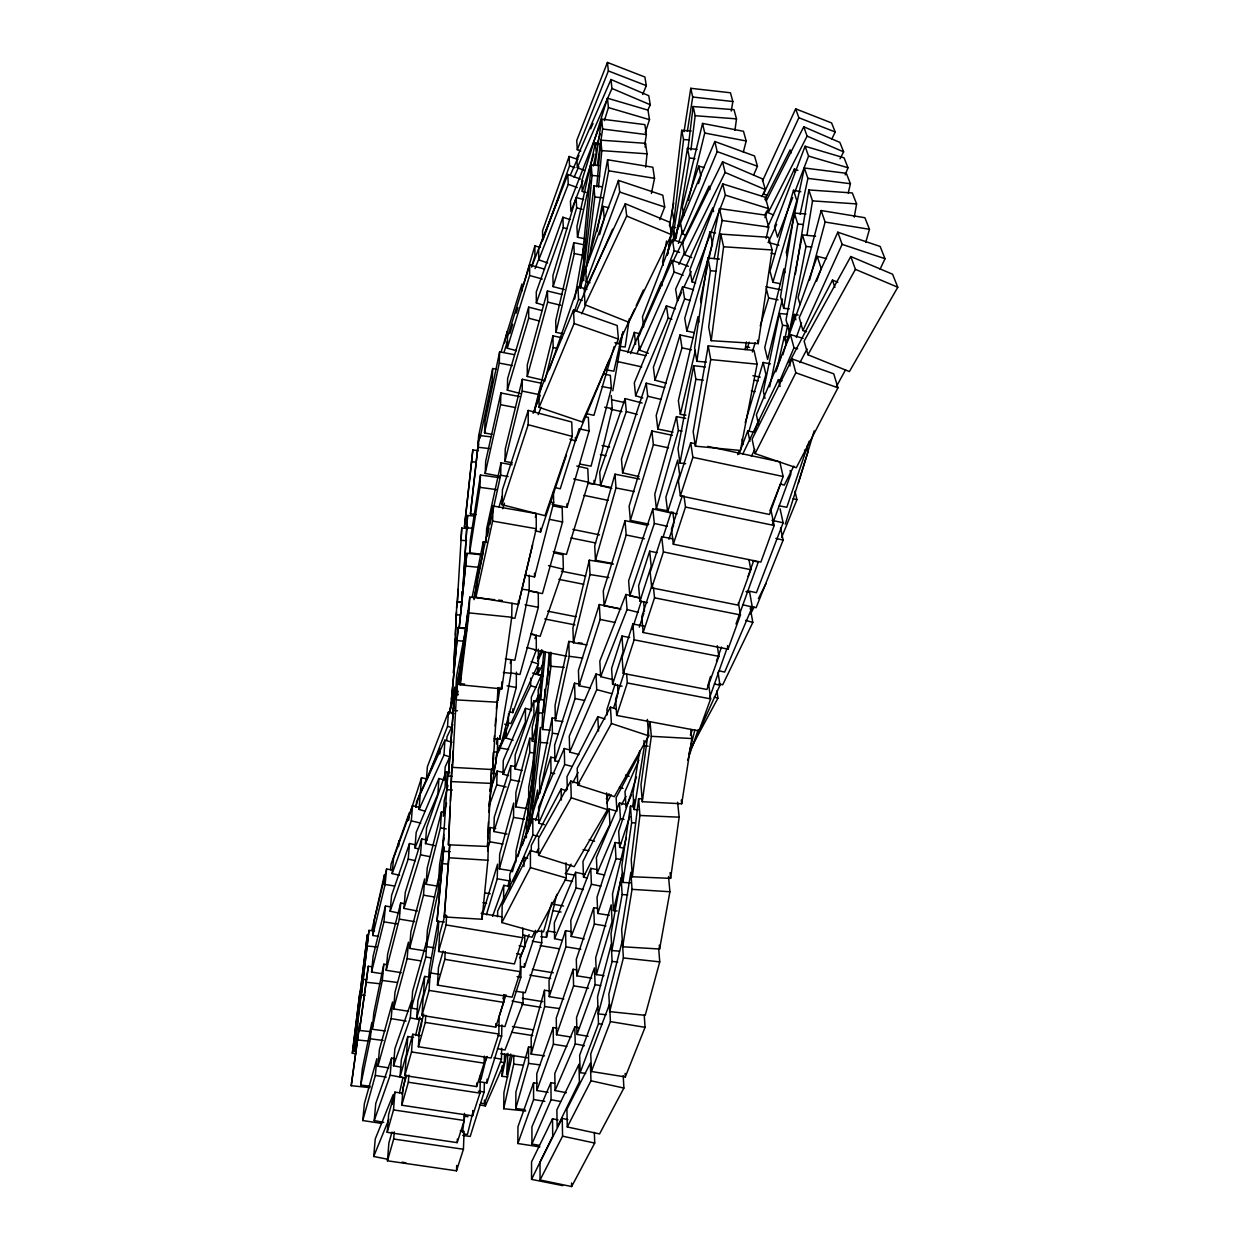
<?xml version="1.0" encoding="UTF-8"?>
<svg xmlns="http://www.w3.org/2000/svg" width="1249" height="1249" viewBox="0 0 1249 1249"><rect width="100%" height="100%" fill="white"/><g stroke="black" fill="none" stroke-linecap="round" stroke-linejoin="round"><path stroke-width="1.5" d="M526.813 808.571L515.743 806.87L529.732 752.413L529.748 738.268L533.479 738.862M565.922 862.794L566.281 878L537.008 932.441L501.848 922.574L530.419 867.602L530.435 850.538L539.755 853.27M513.167 740.204L505.876 738.003L530.684 685.685L530.684 678.145M502.036 504.721L528.186 424.738L528.218 410.421L571.73 422.006L572.276 436.416L544.986 515.696L502.036 504.721L502.426 489.764L528.218 410.421M520.38 393.466L507.344 390.172L528.67 318.198L528.702 307.129L541.879 310.564M528.218 830.476L528.218 826.916L522.347 845.292M516.493 350.719L507.235 348.206L529.623 275.498L529.654 264.929L544.626 269.128M525.048 1109.69L515.759 1108.534L528.546 1063.414L528.577 1046.99L532.324 1047.474M505.299 658.894L514.869 660.237L529.201 590.215L529.233 575.211M520.599 966.57L524.393 967.194L524.408 963.541M531.075 709.9L525.47 708.355L525.423 721.922L503.004 774.193L508.562 775.66M520.208 957.608L524.705 946.929L524.752 935.579M543.596 380.258L527.25 376.464L527.297 364.77L547.452 291.001L562.159 294.53M526.391 837.704L526.438 824.59L533.37 769.212M497.524 1025.382L504.939 1026.553L520.849 977.218L520.927 966.211M445.066 914.705L439.617 934.111L438.586 951.504L514.401 963.947L522.738 937.718L522.8 928.085M497.43 1048.629L504.986 1050.019L523.003 1003.088L523.066 992.221M523.924 866.556L523.971 857.236L527.656 858.266M539.911 1146.894L517.851 1143.522L517.976 1126.676L533.573 1082.774L537.289 1083.351M443.145 951.114L438.461 967.616L437.447 985.118L512.106 997.155L520.302 971.706L520.411 954.267L516.586 953.643M515.759 1108.534L515.915 1092.016L528.577 1046.99M512.418 462.864L504.955 461.381L522.207 391.093L522.316 379.29L541.192 383.209M499.381 745.45L499.272 750.68L516.259 687.481L516.43 672.149M515.743 806.87L515.899 792.506L529.748 738.268M525.72 1110.986L503.69 1108.737L513.714 1064.164L513.807 1055.186M515.915 862.013L516.04 850.897L528.327 798.267L528.296 812.896L518.101 856.283M518.382 604.407L536.274 528.733L536.211 513.589L493.121 505.986L476.618 581.597L475.916 597.225L518.382 604.407L518.413 600.925M521.926 291.001L521.988 283.96L500.99 352.265M499.35 868.867L513.542 817.408L513.714 802.982L499.662 854.269L499.35 868.867L512.636 870.99M522.238 770.524L514.994 768.962L515.166 754.974L533.901 700.845L539.381 702.079M507.063 834.082L493.886 831.537L510.591 779.719L510.794 765.668L514.588 766.433M509.608 888.866L509.811 874.175L532.823 818.704L538.428 820.047M509.108 711.743L512.808 712.633L512.855 708.839M503.69 1108.737L503.94 1092.516L512.231 1055.436M479.616 1104.819L485.346 1105.974L504.362 1062.712L504.518 1053.734M494.713 599.707L469.78 597.147L461.1 668.637L460.241 684.811L501.801 688.886L511.731 617.24L511.949 603.236M494.245 738.643L499.834 739.267L510.997 673.336L511.2 659.769M503.503 901.903L503.8 885.322L509.327 886.447M479.319 1081.759L486.985 1082.899L501.661 1036.061L501.864 1024.945M480.662 1103.117L484.362 1103.773L501.458 1059.199L501.661 1048.254M507.765 1076.903L502.004 1076.357L502.176 1065.928M439.617 974.423L430.171 972.893L423.146 997.873L421.975 1015.453L495.728 1027.115L503.612 1002.369L503.753 994.579M495.369 759.049L508.343 725.091L508.53 713.647M423.801 1014.157L419.555 1029.082L418.368 1046.74L491.076 1058.044L498.804 1034.016L499.147 1016.405L505.939 994.766M501.848 922.574L502.176 905.291L530.435 850.538M505.642 728.51L505.502 736.036L496.306 755.348M505.876 738.003L506.048 728.401M495.728 1027.115L495.806 1023.602M503.004 774.193L503.285 760.391L525.47 708.355M499.834 739.267L499.912 735.739M486.392 914.83L497.243 878.781L497.57 864.152L483.051 912.66M501.801 688.886L501.957 681.689M497.555 916.704L497.68 911.052L523.971 857.236M488.921 806.464L496.759 784.872L497.102 771.039L504.518 772.709M488.921 804.762L497.367 752.21L497.711 738.034M507.235 348.206L507.5 337.074L529.654 264.929M504.955 461.381L505.252 449.062L522.316 379.29M507.344 390.172L507.625 378.556L528.702 307.129M485.346 1105.974L485.439 1102.367M486.985 1082.899L487.079 1079.167M493.886 831.537L494.245 817.283L510.794 765.668M496.072 757.675L495.931 762.92L492.949 774.068M453.293 750.758L452.357 767.386L492.731 769.556L498.07 687.762M507.063 335.075L507.156 331.485L504.674 342.866M498.21 693.351L498.039 700.455L500.068 687.293M487.625 849.117L489.733 841.795L490.139 827.509L495.744 828.477M420.335 1035.452L412.779 1034.266L406.128 1057.887L404.817 1075.608L476.65 1086.583L484.097 1063.18L484.3 1056.108M492.731 769.556L493.183 752.928M492.356 513.198L500.662 475.213L501.005 462.817L512.074 464.8M462.708 1135.388L470.186 1136.465L484.128 1092.016L484.378 1082.696M484.362 1103.773L484.456 1100.104M406.612 1075.092L403.099 1087.457L401.788 1105.224L472.622 1115.857L479.928 1093.125L480.443 1075.389M450.483 801.124L451.997 764.903L448.422 844.808L487.516 846.463L487.625 842.685M487.734 838.906L488.453 821.858M499.881 476.181L485.19 473.433L500.552 404.692L500.896 392.967L519.49 396.573M449.718 844.527L444.254 916.938L482.083 919.264L487.891 860.249L488.39 843.2L487.641 850.788M487.516 846.463L491.622 768.541L490.233 791.413M491.887 434.293L484.55 432.95L499.272 363.1L499.631 351.859L514.51 354.685M476.65 1086.583L476.759 1083.024M482.083 919.264L482.333 911.583M472.622 1115.857L472.793 1110.533M475.916 597.225L492.621 521.083L493.121 505.986M391.983 1132.062L388.892 1142.929L387.455 1160.805L456.494 1170.813L463.426 1149.267L464.113 1131.438L460.272 1130.876M464.659 1115.279L462.505 1132.468M496.321 369.204L492.684 368.517L492.247 379.712L480.006 438.29M402.49 1093.265L394.918 1092.126L388.642 1114.483L387.19 1132.312L457.212 1142.632L464.253 1120.478L464.519 1113.374M486.126 541.676L486.626 528.858L501.005 462.817M456.494 1170.813L456.712 1165.458M487.016 542.456L483.222 541.847L482.707 554.759L473.917 598.552M450.249 806.854L448.422 844.808M457.212 1142.632L457.353 1139.072M485.19 473.433L485.689 461.24L500.896 392.967M484.55 432.95L485.065 421.21L499.631 351.859M460.694 602.424L456.915 602.221L453.496 673.07L455.229 638.895M455.401 635.023L456.463 611.869M456.65 608.013L456.915 602.221M474.042 599.661L477.571 580.769M481.021 554.259L469.64 552.761L479.913 487.344L480.475 475.057L499.678 477.696M476.119 514.557L470.42 513.917L479.179 435.495L490.732 436.822M461.162 612.432L461.521 604.188M461.755 600.956L462.239 591.402L461.724 600.535M467.22 624.344L467.907 610.761L458.18 683.656M460.241 684.811L468.984 612.884L469.78 597.147M470.42 513.917L479.179 435.495M469.64 552.761L470.295 540.068L480.475 475.057M438.586 951.504L446.096 924.947L446.627 915.33M437.447 985.118L444.816 959.357L445.237 951.629M466.58 628.778L459.179 628.06L466.861 553.307L481.864 554.821M468.203 527.094L464.472 526.688L472.825 450.015L478.492 450.639M464.581 684.046L457.134 683.625L456.213 699.893L497.711 702.219M457.587 694.288L457.79 690.744M467.563 515.509L462.786 590.933L467.563 515.509L475.088 516.024M444.254 916.938L449.812 844.511M451.248 742.936L451.467 739.236M451.888 731.82L452.107 728.105M453.137 714.709L453.965 700.486L457.665 691.556M454.199 695.677L454.698 687.122L449.312 713.163M458.196 627.466L451.451 699.237L458.196 627.466L465.908 628.169M452.076 776.363L448.329 776.097L454.542 694.46L458.352 694.741M464.472 526.688L472.825 450.015M459.179 628.06L466.861 553.307M452.357 767.386L457.134 683.625M451.248 707.043L451.826 697.379L449.859 712.57M461.178 602.127L457.337 601.877L458.086 589.294M467.594 528.468L461.755 528.077L461.022 540.317L466.611 540.692M438.758 921.231L438.087 932.566L429.921 977.233M450.343 851.693L442.692 851.256L443.692 834.551M436.994 921.403L443.895 846.947L436.994 921.403L444.394 921.949M448.329 776.097L454.542 694.46M489.015 812.35L489.686 800.921M444.519 778.268L445.222 766.824L450.062 756.238M446.736 740.47L446.955 736.816L452.841 724.685M439.024 877.266L438.134 891.989L426.331 946.664L433.825 947.663M449.078 714.209L458.945 679.331M449.749 772.569L446.002 771.71L445.066 787.276L425.472 843.59L434.714 845.635M457.337 601.877L461.755 528.077M421.975 1015.453L429.063 990.41L430.171 972.893M424.629 811.069L419.039 809.43L443.988 755.021L444.925 740.142L452.044 742.296M437.384 886.103L426.096 884.276L440.444 827.9L441.443 811.881L445.253 812.521M427.002 779.407L447.532 726.387L448.407 712.117L454.012 713.601M418.368 1046.74L425.316 1022.431L425.768 1015.39M428.469 982.713L429.313 969.349L438.087 921.122M426.331 946.664L427.439 929.912L439.148 875.44M421.803 1019.434L421.428 1025.195L418.306 1036.186M428.501 977.046L424.691 976.421L423.552 993.626L416.666 1018.138L422.381 1019.043M411.389 1008.177L425.847 957.015L426.955 940.232L412.623 991.253L411.389 1008.177L417.119 1009.098M439.82 754.006L440.179 748.51L416.573 801.593L416.12 807.182M444.332 779.985L438.914 778.502L437.915 793.818L414.965 847.946L418.727 848.945M442.692 851.256L447.782 773.256L446.799 789.696L452.403 790.024M415.589 1035.515L419.992 1017.045M416.666 1018.138L417.869 1000.871L424.691 976.421M426.096 884.276L427.22 868.039L441.443 811.881M404.817 1075.608L411.514 1051.939L412.779 1034.266M409.61 948.381L423.505 895.19L424.644 878.921L410.874 931.926L409.61 948.381L426.065 951.004M401.788 1105.224L408.345 1082.227L408.86 1075.139M425.472 843.59L426.596 827.79L446.002 771.71M417.369 911.005L403.958 908.429L420.507 854.8L421.694 838.953L427.189 840.062M426.315 781.187L427.392 766.667L448.407 712.117M413.513 1037.419L407.798 1036.529L406.518 1053.875L399.992 1077.06L405.706 1077.934M405.301 1077.965L401.928 1094.171M393.497 1065.787L410.328 1017.888L411.577 1000.933L394.871 1048.723L393.497 1065.787L400.867 1067.161M494.026 741.438L494.448 735.708M495.166 726.137L495.728 718.487M496.431 708.917L496.993 701.251M497.695 691.681L497.976 687.856M399.508 1092.734L402.99 1077.606L390.188 1075.17L374.216 1120.603L383.74 1122.336M393.591 1008.911L407.143 958.686L408.439 942.183L394.981 992.284L393.591 1008.911L408.61 1011.3M419.039 809.43L420.21 794.302L444.925 740.142M427.08 778.97L421.538 777.752L420.398 792.319L415.667 806.823M387.455 1160.805L393.685 1139.026L394.247 1131.891M399.992 1077.06L401.335 1059.667L407.798 1036.529M387.19 1132.312L393.513 1109.908L394.918 1092.126M414.965 847.946L416.182 832.396L438.914 778.502M392.358 1104.428L393.138 1094.733L375.246 1138.947L373.716 1156.48L386.956 1159.103M542.097 727.902L542.722 720.127M543.346 712.352L545.22 689.042L545.267 694.522M390.188 1075.17L391.593 1058.09L395.23 1058.777M403.958 908.429L405.285 892.379L421.694 838.953M399.493 913.206L390.141 911.208L408.22 859.093L409.5 843.512L415.168 844.761M399.586 875.284L392.155 873.566L411.296 820.874L412.545 805.699L420.054 807.494M377.916 1066.193L391.171 1018.653L392.576 1001.995L379.431 1049.425L377.916 1066.193L388.892 1067.911M408.72 820.171L409.344 812.693L391.078 864.089L390.547 869.772M401.226 972.674L386.175 970.27L399.337 919.108L400.71 903.027L404.504 903.651M374.216 1120.603L375.762 1103.445L391.593 1058.09M398.618 846.307L399.102 840.749L397.276 848.212M533.448 771.898L538.756 712.836L538.662 698.41L533.432 757.206L533.401 783.966L527.359 831.896M596.725 186.804L600.847 140.169L645.499 143.323L647.044 153.814L645.655 167.21M598.536 187.1L601.784 150.629L600.847 140.169M390.141 911.208L391.577 895.424L409.5 843.512M362.756 1120.54L375.325 1075.451L376.87 1058.668L364.38 1103.679L362.756 1120.54L381.648 1123.413M386.175 970.27L387.643 954.033L400.71 903.027M385.145 1030.94L372.249 1029.27L382.303 980.465L383.818 964.197L387.533 964.696M392.155 873.566L393.576 858.172L412.545 805.699M382.647 973.798L371.546 972.05L383.958 921.84L385.457 906.025L391.062 906.946M591.23 164.962L583.018 251.455L583.689 262.774L592.026 175.485L591.23 164.962L598.802 165.555M549.154 652.275L547.046 684.639M360.742 1085.069L370.282 1038.809L371.859 1022.385L362.382 1068.566L360.742 1085.069L370.25 1086.271M378.322 936.36L372.764 935.485L385.114 884.464L386.597 869.039L392.202 869.96M372.249 1029.27L373.81 1012.877L383.818 964.197M548.561 674.96L548.936 671.181M549.466 665.498L550.731 652.259M383.552 884.183L384.473 874.69L371.89 930.224M371.546 972.05L373.139 956.078L385.457 906.025M372.764 935.485L374.341 919.889L386.597 869.039M371.047 1031.705L359.478 1030.472L368.314 966.304L371.999 966.71M359.478 1030.472L368.314 966.304M543.939 651.338L540.427 685.342L540.536 699.705L544.377 699.955M645.109 147.195L645.499 143.323M351.219 1085.709L359.728 1023.868L351.219 1085.709L370.001 1087.629M365.145 995.453L361.289 995.078L368.97 930.396L374.497 930.958M361.289 995.078L368.97 930.396M540.536 699.705L545.47 652.228M352.343 1053.313L359.915 992.174L352.343 1053.313L356.043 1053.672M681.72 130.286L672.29 210.956L673.96 220.901L683.546 139.529L681.72 130.286L691.228 130.989M583.408 273.859L593.931 185.914L601.69 186.679M585.719 272.282L594.789 196.999L593.931 185.914M540.442 742.468L533.261 801.999L533.245 786.651L540.349 727.402L540.442 742.468L547.858 742.999M642.501 798.829L638.629 798.657L631.229 859.687L632.384 876.767L670.619 878.359L679.144 817.174L677.614 802.233M687.949 149.053L693.148 106.54L733.99 109.678L736.504 118.874L734.943 130.286M690.931 150.005L695.162 115.704L693.148 106.54M632.384 876.767L639.894 815.488L638.629 798.657M720.814 234.125L708.698 327.129L711.212 340.68L758.237 343.616L772.147 249.956L768.681 237.294L720.814 234.125L723.593 246.771L711.212 340.68M550.481 653.508L542.425 714.49L542.55 729.494L549.982 730.087M542.55 729.494L550.965 666.279L550.762 653.446M580.457 287.926L583.064 268.785L583.798 280.682M649.621 721.797L640.987 784.934L642.283 801.702L681.704 803.778L691.821 738.549L690.759 729.416M459.054 684.749L462.692 658.348M463.207 654.57L463.988 648.918M464.519 645.155L465.299 639.488M465.815 635.725L466.595 630.058M642.283 801.702L651.322 736.317L650.042 721.703M595.102 164.649L601.675 119.108L644.874 124.619L646.373 134.58L644.843 144.119M597.319 165.414L602.611 129.022L601.675 119.108M634.273 806.386L630.48 806.151L621.861 865.651L622.876 882.434L630.355 882.856M629.34 318.557L625.156 346.988L619.395 346.395M622.876 882.434L631.635 822.701L630.48 806.151M719.533 259.058L707.918 258.075L694.6 347.831L696.848 361.32L706.372 362.085M696.848 361.32L710.431 270.721L707.918 258.075M527.468 833.161L532.714 798.564L532.73 812.022M531.871 819.547L532.73 813.958M684.015 131.848L690.775 88.304L730.431 92.769L732.851 101.528L731.243 111.052M687.34 131.41L692.711 97.032L690.775 88.304M667.809 253.625L672.009 227.24L675.85 227.646M639.691 750.836L632.993 793.037L634.164 809.524L638.02 809.774M496.524 743.967L497.445 738.19M673.055 241.119L673.664 237.326L672.009 227.24M634.164 809.524L644.375 745.918L643.938 740.516M795.332 274.343L808.806 189.942L852.333 192.955L856.595 203.915L854.269 217.139M806.995 234.953L812.506 200.87L808.806 189.942M658.66 948.35L659.753 961.855L645.218 1015.328L609.684 1011.628L623.376 957.952L621.659 929.443L630.886 872.224L632.025 889.35L622.658 946.773L659.613 949.021L669.917 891.739L668.527 876.501M443.973 838.017L439.632 864.261L438.618 880.779L443.941 848.774M697.114 149.427L687.45 148.288L673.96 230.081L675.397 238.762M676.006 238.59L689.386 157.999L687.45 148.288M805.933 213.985L794.364 213.095L780.547 296.684L783.701 308.378L789.399 308.8M745.122 349.642L746.387 341.945M783.701 308.378L797.783 224.039L794.364 213.095M510.279 663.438L510.919 659.691M612.806 390.765L622.954 331.656M574.681 299.026L583.861 246.147M584.516 242.368L585.172 238.59M579.208 287.723L583.861 261.041M533.963 757.612L528.686 787.463L528.67 802.045L532.667 779.563M708.23 345.832L693.179 431.701L695.381 446.158L740.407 450.467L757.128 364.177L754.006 350.423L708.23 345.832L710.728 359.556L695.381 446.158M533.323 775.816L533.994 772.069M611.901 950.567L622.127 894.518L621.128 877.688L611.026 933.549L611.901 950.567L619.504 951.129M666.544 241.01L662.61 261.931L663.125 265.334M669.402 225.772L673.695 202.947M705.263 367.003L693.648 365.676L678.004 448.719L679.956 463.051L685.67 463.676M651.4 193.454L654.523 178.342L652.837 167.241L607.607 159.763L590.465 249.987L590.699 253.391M667.309 255.311L670.838 236.592M671.9 230.971L674.023 219.746M679.956 463.051L695.88 379.321L693.648 365.676M597.069 231.533L608.669 170.785L607.607 159.763M802.389 234.906L786.027 319.853L789.321 332.156L806.011 246.459L802.389 234.906L815.581 236.217M467.797 618.474L456.634 675.631L455.854 689.261L461.49 660.549M507.937 1053.297L506.61 1074.858L510.716 1054.047M472.263 596.741L483.222 541.847M502.004 1076.357L506.516 1054.109M784.715 339.494L787.822 324.225M787.198 314.295L779.438 313.452L763.342 391.249L764.966 398.384M492.684 368.517L478.601 436.073L478.039 447.735L478.82 443.957M552.152 717.972L539.615 778.189L539.709 793.755L552.386 733.257L552.152 717.972L555.852 718.44M707.668 265.194L700.58 299.167L701.235 302.82M708.839 259.527L719.471 208.567L765.403 215.109L768.713 227.099L766.137 238.481M769.681 386.909L782.561 325.286L779.438 313.452M714.131 258.605L722.156 220.495L719.471 208.567M848.243 193.127L850.413 183.712L846.338 173.299L804.372 168.006L786.277 252.376L787.354 256.092M574.509 642.189L568.795 641.408L555.056 705.357L555.337 720.564L562.846 721.547M555.337 720.564L569.232 656.287L568.795 641.408M800.141 214.313L807.916 178.373L804.372 168.006M487.375 535.977L489.046 528.389M489.873 524.58L491.528 516.992M599.192 143.697L595.414 142.932L576.929 226.537L577.506 237.294L584.954 238.746M632.4 806.932L634.07 799.422M577.506 237.294L589.996 181.043M593.322 166.039L596.241 152.909L595.414 142.932M528.733 829.617L537.648 789.946L537.694 798.626M622.299 333.842L613.868 371.172L606.405 369.923M776.925 368.611L784.247 336.668L788.025 337.136M584.704 244.898L573.744 242.681L555.711 320.821L556.008 332.359L563.564 333.842M556.008 332.359L574.275 253.563L573.744 242.681M535.321 517.351L536.211 513.589M685.998 415.199L680.33 414.34L695.381 350.391M588.435 483.332L594.196 484.3L612.275 408.548L611.276 395.59M540.864 936.641L546.5 937.312L556.789 894.362M373.154 930.567L374.044 926.867M532.605 544.97L514.916 618.333L511.153 617.677M613.493 564.08L589.309 560.192L572.916 627.982L573.4 642.767L586.889 644.859M743.311 152.144L746.184 140.981L743.483 131.286L702.547 123.417L682.344 206.897L683.906 215.562M573.4 642.767L590.012 574.556L589.309 560.192M688.324 200.433L704.733 133.034L702.547 123.417M626.264 837.517L612.51 893.972L613.4 910.552L617.162 910.974M473.309 1110.642L467.454 1134.435L463.613 1133.998M481.037 1079.214L486.532 1056.935M613.4 910.552L622.689 872.77M782.436 299.042L767.604 359.415L764.763 347.487L783.904 268.91L784.965 272.657M541.395 690.119L532.261 727.121L532.277 741.219L536.071 741.797M562.144 337.776L552.901 335.84L534.744 408.923L534.759 412.42M544.689 381.491L553.166 347.503L552.901 335.84M532.277 741.219L537.819 718.909M688.792 754.365L694.866 729.931M447.969 785.434L444.254 800.328L443.286 816.3L446.58 803.201M622.361 940.575L608.856 994.095L609.684 1011.628M674.694 239.746L678.956 223.025L679.565 226.537M525.189 575.164L534.541 576.882L553.666 502.723L553.448 491.919M604.641 374.216L610.339 375.34L611.37 388.345L591.058 466.189L579.801 464.066M585.719 1073.484L580.161 1072.594L598.49 1023.696L597.568 996.686L611.245 944.369L612.104 961.418L598.271 1013.891L606.015 1014.75M865.76 242.306L869.46 229.301L864.901 217.716L821.155 210.535L798.064 297.574L800.094 304.615M809.617 279.995L825.121 222.041L821.155 210.535M527.25 376.464L547.655 302.117L547.452 291.001M528.889 590.683L538.272 592.463L538.35 607.311L519.959 674.522L510.7 672.836M685.639 418.337L676.458 416.62L654.773 494.307L656.365 508.718L667.715 510.763M580.254 288.316L603.22 206.382L608.778 207.74M584.001 289.877L586.593 280.666M599.567 234.656L604.219 218.091L603.22 206.382M552.964 505.845L562.175 507.719L562.565 521.988L542.456 593.587L529.123 590.98M656.365 508.718L678.379 430.437L676.458 416.62M551.777 902.449L543.549 931.801L537.835 930.989M550.294 991.05L544.517 990.27L531.184 1037.7L531.184 1054.109L544.502 1055.842M639.707 479.07L614.976 474.183L594.711 545.969L595.476 560.255L612.369 563.455M531.184 1054.109L544.658 1006.569L544.517 990.27M595.476 560.255L616.022 487.969L614.976 474.183M757.878 424.629L758.939 420.929M782.889 354.857L794.395 314.405L798.22 315.076M707.902 685.56L710.509 676.396M487.516 836.643L490.139 827.509M552.074 504.237L567.046 507.375L589.075 430.967L588.341 417.385L584.548 416.557M715.521 233.079L710.025 231.861L684.749 318.292L686.809 331.032L694.335 332.624M800.812 191.737L793.505 190.27L769.977 271.158L772.912 282.258L780.484 283.726M523.081 286.052L534.869 245.897L540.38 247.38M772.912 282.258L796.831 200.667L793.505 190.27M614.165 346.613L593.931 415.339L586.546 413.684M692.93 337.714L680.018 334.951L656.193 415.464L657.817 429.032L673.039 432.17M686.809 331.032L712.508 243.805L710.025 231.861M596.351 974.61L612.072 921.465L611.198 904.838L595.679 957.827L596.351 974.61L604.048 975.641M583.626 199.559L576.101 197.529L552.901 275.639L553.166 286.63L564.314 289.549M533.947 412.435L541.707 386.284M657.817 429.032L682.001 347.847L680.018 334.951M745.185 422.755L763.123 362.475L770.477 363.849M553.166 286.63L576.663 207.849L576.101 197.529M748.838 431.561L765.934 374.513L763.123 362.475M746.933 349.533L749.166 342.148M672.368 435.308L651.837 430.983L629.137 506.157L630.37 520.411L648.777 524.127M752.351 351.968L755.161 342.663M760.235 325.927L768.681 298.011L766.293 288.644M798.454 482.988L814.207 430.874M576.788 466.049L587.748 468.484L588.451 482.223L566.468 554.4L553.26 551.59M630.37 520.411L653.399 444.675L651.837 430.983M504.096 352.187L507.531 341.024M509.826 333.592L512.699 324.287M516.149 313.124L517.867 307.551M645.265 132.581L649.496 119.654L647.997 110.146L607.451 98.187L581.675 181.246L582.315 191.425L585.953 192.455M451.873 713.601L454.168 706.185M507.719 886.447L509.982 879.124M512.262 871.818L515.103 862.669M647.747 525.361L625.031 520.646L603.267 590.949L604.141 605.781L620.956 609.137M582.315 191.425L593.931 154.158M596.835 144.837L600.316 133.659M604.375 120.622L608.435 107.586L607.451 98.187M604.141 605.781L626.202 534.994L625.031 520.646M785.293 524.112L808.322 450.795L807.057 445.815M579.224 428.61L560.239 488.796L554.759 487.516M498.991 506.86L502.488 495.853M619.488 608.653L599.301 604.532L578.428 670.448L578.99 685.748L590.402 687.996M502.707 508.733L504.471 503.191M578.99 685.748L600.129 619.442L599.301 604.532M485.97 1060.073L487.126 1056.451M629.59 637.521L621.971 636.038L611.604 668.512L612.572 684.358L622.096 686.169M657.177 552.698L649.683 551.168L638.598 585.828L639.956 601.159L647.45 602.643M580.161 684.327L574.54 683.203L554.634 745.153L554.899 760.844L558.6 761.562M667.622 511.903L679.659 474.542L677.707 460.116L665.873 497.196L667.622 511.903L677.083 513.87M554.634 757.924L550.793 757.175L531.965 815.55L531.965 822.669M554.899 760.844L575.055 698.566L574.54 683.203M612.572 684.358L623.095 651.681L621.971 636.038M694.506 443.567L690.713 442.755L678.394 481.006L680.362 495.869L769.462 514.479L783.139 476.509L779.798 461.818L707.777 446.408M639.956 601.159L651.197 566.265L649.683 551.168M644.281 626.202L632.868 623.954L622.111 657.349L623.251 673.43L706.918 689.479L718.862 656.365L717.301 645.717M672.946 538.943L661.705 536.648L650.183 572.323L651.728 587.857L738.018 605.125L750.79 569.7L748.916 559.443M632.259 629.277L641.361 601.066M615.304 683.578L606.952 709.448L607.248 714.803M663.125 536.898L671.228 511.84M407.455 821.108L421.538 777.752M535.54 820.577L551.028 772.928L550.793 757.175M680.362 495.869L692.883 457.321L690.713 442.755M623.251 673.43L634.149 639.831L632.868 623.954M652.368 584.032L641.767 616.694L643.157 632.509L728.042 649.137L740.454 614.945L738.409 602.736M624.375 672.212L615.632 699.112L616.678 715.427L699.003 730.915L710.634 698.894L708.683 684.483M651.728 587.857L663.406 551.917L661.705 536.648M639.285 627.154L643.906 612.962M682.282 495.775L671.478 528.983L673.32 544.205L760.875 562.097L774.177 525.486L771.008 510.419M613.571 707.98L617.568 695.693M664.749 387.627L646.233 383.178L621.456 459.148L622.595 472.809L639.051 476.618M668.933 539.271L673.633 524.861M622.595 472.809L647.716 396.245L646.233 383.178M643.157 632.509L654.523 597.818L653.477 587.42M616.678 715.427L627.31 682.969L626.655 674.007M673.32 544.205L685.498 507.047L683.984 495.837M636.459 777.065L618.692 831.303L619.645 847.368L623.392 847.993M620.628 843.465L615.086 842.529L597.038 897.125L597.74 913.441L609.293 915.298M619.645 847.368L629.855 816.503M627.654 352.624L634.351 332.406L639.878 333.842M524.393 967.194L536.289 931.301M541.66 930.271L541.754 942.808L525.189 992.752L515.978 991.253M571.074 931.613L565.547 930.692L549.029 980.371L549.217 996.64L563.83 998.981M673.601 241.494L698.784 166.101L704.233 167.616M597.74 913.441L616.007 858.641L615.086 842.529M535.087 530.7L540.552 532.043L566.437 455.104M678.379 243.414L682.641 230.706M698.488 183.541L700.314 178.092M671.135 513.011L652.805 508.921L628.622 580.816L629.824 595.851L639.316 597.881M549.217 996.64L565.891 946.82L565.547 930.692M597.49 908.351L593.712 907.711L576.304 959.294L576.773 975.797L591.761 978.186M809.18 441.178L786.823 507.281L779.22 505.861M629.824 595.851L654.351 523.456L652.805 508.921M576.773 975.797L594.368 924.057L593.712 907.711M549.295 369.72L577.928 286.63L586.952 289.3M642.127 403.005L625.125 398.603L599.739 472.091L600.582 485.627L611.776 488.421M574.15 312.094L578.568 299.338L577.928 286.63M553.775 552.651L562.971 554.884L563.361 569.232L540.13 636.319L531.028 634.195M600.582 485.627L626.311 411.561L625.125 398.603M576.835 969.895L573.15 969.286L556.258 1018.076L556.508 1034.734L571.105 1037.045M687.606 760.188L698.269 729.525M514.994 768.962L533.916 714.6L533.901 700.845M556.508 1034.734L573.588 985.82L573.15 969.286M709.822 697.083L727.059 648.231M754.349 432.341L758.908 419.492M775.816 371.812L781.031 357.136M556.992 1028.161L553.182 1027.537L536.773 1073.765L536.82 1090.533L548.124 1092.313M570.122 219.59L562.877 217.232L536.274 291.954L536.336 302.914L543.502 305.162M577.912 159.466L569.107 156.484L542.55 230.753L542.691 240.729M543.346 238.902L569.544 165.836L569.107 156.484M536.336 302.914L563.268 227.568L562.877 217.232M541.41 680.736L538.225 689.635L538.303 703.328M787.011 340.79L817.252 256.342L826.541 258.637M517.851 1143.522L533.588 1099.557L533.573 1082.774M536.82 1090.533L553.401 1044.211L553.182 1027.537M716.489 661.033L721.532 647.044M690.385 735.083L692.368 729.588M748.01 576.46L753.772 560.473M735.989 624.016L758.299 561.988L752.632 560.848M489.983 790.742L497.102 771.039M693.429 289.737L682.578 286.677L653.399 367.222L654.976 380.164L666.17 383.209M796.316 337.402L801.546 322.898M816.596 281.197L821.186 268.504L817.252 256.342M654.976 380.164L684.608 298.917L682.578 286.677M492.543 916.376L503.8 885.322M577.007 1034.469L595.102 984.68L594.43 967.866L576.538 1017.529L577.007 1034.469L588.123 1036.264M737.706 454.62L739.002 451.061M772.366 524.424L790.914 473.964L790.102 470.498M659.769 219.652L664.702 207.006L662.813 195.219L618.458 180.418L585.578 268.972L586.343 281.509L589.996 282.68M597.787 1006.46L579.661 1055.249L580.161 1072.594M586.343 281.509L619.707 192.065L618.458 180.418M534.931 638.676L536.258 635.116L536.321 649.948L512.808 712.633M738.924 454.277L747.761 430.827L753.35 432.185M845.167 174.891L848.009 167.741L844.059 157.811L805.09 146.258L774.536 226.615L777.534 237.169L792.693 197.529M591.386 1071.486L610.402 1021.604L609.559 1004.055L590.761 1053.828L591.386 1071.486L625.312 1076.935L645.062 1027.334L644.219 1015.047M764.903 217.576L768.494 208.63L765.278 197.248L722.734 183.884L689.885 269.722L692.024 281.806L695.677 282.914M794.77 192.127L808.556 156.094L805.09 146.258M520.068 958.202L529.108 934.533M780.079 508.796L783.123 522.785L756.41 592.682L747.292 590.73M692.024 281.806L725.372 195.141L722.734 183.884M598.255 869.85L590.761 868.352L570.809 920.341L571.215 936.438L584.204 938.936M571.215 936.438L591.402 884.276L590.761 868.352M580.317 179.06L567.811 174.485L538.662 249.378L538.741 259.823L547.593 262.946M683.078 243.04L672.415 239.636L642.47 316.824L643.657 326.848M538.741 259.823L568.264 184.29L567.811 174.485M600.457 124.275L570.434 201.183L570.918 211.378L582.94 180.683M657.973 292.313L674.195 250.659L672.415 239.636M640.628 598.177L625.905 594.446L599.817 661.127L600.644 676.646L613.368 679.737M559.333 196.124L531.543 267.067L534.915 255.998L534.869 245.897M535.072 268.551L539.287 257.825M642.673 94.502L646.295 85.65L644.906 77.016L607.436 62.45L576.741 140.466L577.288 149.677L580.816 151.004M577.288 149.677L608.372 70.943L607.436 62.45M600.644 676.646L627.076 609.559L625.905 594.446M533.089 413.263L540.224 395.308M769.884 510.779L780.609 483.722M538.178 414.652L541.067 407.408M780.531 527.952L783.139 540.083L756.113 607.701L750.524 606.452M781.593 537.476L796.94 499.662L794.973 491.31M373.716 1156.48L388.861 1119.276M573.51 310.08L538.975 393.17L539.084 407.346L582.299 421.99L618.411 339.072L617.193 325.536L573.51 310.08L574.118 323.491L539.084 407.346M569.981 439.148L575.508 440.928L609.106 360.258M675.475 308.862L666.404 305.864L634.305 382.865L635.616 395.714L642.798 398.009M513.323 881.732L532.839 835.019L532.823 818.704M753.584 175.094L757.456 166.242L754.552 155.984L714.803 141.512L680.58 223.118L682.485 234L686.06 235.249M635.616 395.714L668.168 318.058L666.404 305.864M682.485 234L717.207 151.629L714.803 141.512M502.957 998.56L504.455 995M584.735 874.331L575.617 872.286L554.322 922.824L554.572 938.655L561.8 940.216M554.572 938.655L576.07 887.945L575.617 872.286M626.686 804.621L619.473 802.966L596.398 857.485L597.084 873.363L604.625 875.034M803.107 338.37L790.476 334.607L756.394 414.809L758.252 423.427M745.965 591.589L749.697 592.494L752.288 607.045L724.67 672.087L719.159 670.791M779.688 381.132L793.989 347.722L790.476 334.607M597.084 873.363L620.441 818.626L619.473 802.966M601.55 675.537L595.96 674.038L569.279 736.192L569.716 752.132L578.927 754.505M554.618 1083.336L550.887 1082.633L531.918 1126.848L531.933 1144.006L539.318 1145.349M578.599 1027.693L574.79 1026.943L554.806 1073.5L555.056 1090.564L566.39 1092.703M630.495 353.592L661.533 281.774L662.079 285.631M569.716 752.132L596.741 689.635L595.96 674.038M531.933 1144.006L551.09 1099.729L550.887 1082.633M555.056 1090.564L575.243 1043.914L574.79 1026.943M647.888 109.99L650.261 104.76L648.777 95.689L610.964 79.53L576.773 157.967L577.335 167.616L584.47 170.551M637.099 353.42L640.159 346.348M577.335 167.616L611.963 88.46L610.964 79.53M570.465 174.766L579.021 155.329M590.668 128.819L592.994 123.51M569.7 749.946L564.267 748.51L538.631 806.963L538.709 823.232L544.377 824.668M574.087 177.296L578.802 166.585M576.413 311.142L612.635 229.176M688.402 266.287L672.259 260.417L638.114 337.886L639.472 350.142L648.34 353.264M538.709 823.232L564.657 764.497L564.267 748.51M638.832 760.219L625 791.554L626.03 807.166L631.479 794.926M581.722 313.811L585.625 305.006M639.472 350.142L674.101 272.001L672.259 260.417M880.092 269.16L885.026 258.715L880.139 246.443L837.814 232.205L799.251 317.574L802.92 330.532L806.557 331.703M692.368 746.121L719.955 685.295L718.066 672.165M802.92 330.532L842.123 244.351L837.814 232.205M542.566 672.665L531.34 697.207L531.356 710.728M681.517 292.453L677.504 301.181L675.615 289.128L712.773 207.849L713.585 211.612M683.921 287.223L691.15 271.517M762.499 180.933L795.675 108.85L831.584 122.933L835.191 131.972L831.834 138.998M535.399 701.922L538.631 694.866M767.464 227.505L794.38 169.037L797.908 170.348M634.57 309.143L618.489 343.975L614.898 342.632M636.178 305.662L643.422 289.987M538.35 649.23L538.428 663.89L510.841 723.608L507.11 722.5M795.675 108.85L798.86 117.749L763.576 194.017L767.136 195.375M768.525 241.806L776.613 224.336M625.296 203.712L584.282 291.563L585.047 304.787L628.809 322.258L671.494 234.656L669.448 222.135L625.296 203.712L626.686 216.061L585.047 304.787M672.103 263.43L709.182 186.054L709.963 189.629M742.702 454.199L778.439 379.665L781.999 380.851M678.91 264.476L684.764 252.314M750.274 608.013L752.819 622.408L722.703 684.811L718.971 683.796M751.414 456.338L754.786 449.343M558.053 1119.916L552.511 1118.776L531.543 1161.882L531.559 1179.384L562.69 1185.613M761.812 196.53L765.325 189.614L762.233 178.794L722.547 161.808L682.625 243.212L684.608 254.655L691.759 257.606M531.559 1179.384L552.714 1136.231L552.511 1118.776M684.608 254.655L725.123 172.471L722.547 161.808M616.444 811.069L609.106 809.04L582.955 861.467L583.502 877.095L587.139 878.063M792.178 358.963L752.117 439.102L755.114 453.621L796.284 467.719L837.954 387.783L833.754 373.826L792.178 358.963L795.832 372.78L755.114 453.621M793.802 466.127L784.278 485.158L780.609 483.972M583.502 877.095L609.934 824.465L609.106 809.04M766.23 200.98L803.747 126.774L839.843 142.386L843.637 151.863L840.031 158.764M750.618 613.915L754.068 607.123M758.377 598.646L766.121 583.377M764.934 199.497L790.164 149.833L791.21 152.971M803.747 126.774L807.104 136.11L768.182 212.72L773.553 214.969M535.493 930.333L531.98 937.25L522.863 934.814M567.858 1119.619L562.237 1118.401L539.99 1162.163L540.068 1179.993L571.636 1186.55L594.727 1143.054L594.337 1132.375M765.059 214.516L766.824 211.065M537.648 661.002L542.862 650.838M605.078 718.987L597.787 716.707L566.984 776.737L567.311 789.509M540.068 1179.993L562.565 1136.184L562.237 1118.401M567.28 1126.973L590.98 1080.791L590.371 1063.118L566.921 1109.206L567.28 1126.973L599.567 1133.905L623.891 1088.066L623.22 1075.686M543.253 676.006L537.726 674.132L543.861 662.22M537.398 658.207L541.801 649.667M572.76 782.811L578.1 772.475M535.68 674.554L539.24 667.7M837.876 282.227L832.49 280.104L789.212 362.553L790.086 365.941M799.922 362.569L807.104 348.971M566.437 790.711L561.113 789.056L531.293 845.464L531.293 851.037M536.773 851.88L538.616 848.461M606.296 798.892L609.028 793.771M639.941 753.1L616.116 797.674L616.912 811.132M606.592 803.279L611.167 794.754M621.518 804.699L626.014 796.347M691.181 747.683L717.91 698.207L716.864 690.806M615.976 708.979L610.449 707.137L577.194 768.26L577.741 784.95L614.336 796.643L648.746 735.833L647.341 719.408M577.741 784.95L611.417 723.499L610.449 707.137M836.393 386.565L845.557 369.782M566.437 872.661L571.105 864.167M850.788 256.513L804.122 341.118L807.962 354.778L849.398 371.577L897.781 287.239L892.582 274.218L850.788 256.513L855.424 269.362L897.781 287.239M807.962 354.778L855.424 269.362M579.723 783.982L570.777 781.015L538.553 838.344L538.631 855.362L574.197 866.665L607.498 809.664L606.592 792.865M538.631 855.362L571.246 797.783L570.777 781.015M639.894 815.488L679.144 817.174M451.045 781.609L491.2 783.388M456.15 614.867L459.975 615.07M538.756 712.836L542.566 713.038M651.322 736.317L691.821 738.549M631.635 822.701L635.46 822.919M449.094 857.766L487.891 860.249M632.025 889.35L669.917 891.739M723.593 246.771L772.147 249.956M466.876 527.859L472.575 528.249M601.784 150.629L647.044 153.814M812.506 200.87L856.595 203.915M644.375 745.918L648.137 746.184M453.621 710.494L457.477 710.759M683.546 139.529L689.323 139.95M695.162 115.704L736.504 118.874M797.783 224.039L803.388 224.477M442.895 863.699L448.594 864.136M622.127 894.518L627.685 894.94M592.026 175.485L599.692 176.093M550.965 666.279L564.298 667.388M710.431 270.721L716.083 271.205M457.431 640.659L464.815 641.315M362.928 979.31L366.753 979.684M594.789 196.999L602.315 197.748M806.011 246.459L811.741 247.021M367.347 946.024L376.667 946.945M710.728 359.556L757.128 364.177M466.174 566.078L479.444 567.405M498.554 600.098L502.379 600.504M468.984 612.884L511.731 617.24M358.057 1040.011L369.563 1041.213M513.714 1064.164L523.081 1065.147M493.667 751.804L497.367 752.21M623.376 957.952L659.753 961.855M782.561 325.286L788.181 325.911M366.675 982.307L379.696 983.728M692.711 97.032L732.851 101.528M472.2 461.771L476.01 462.192M695.88 379.321L703.406 380.18M478.601 447.329L489.702 448.61M612.104 961.418L617.724 962.073M689.386 157.999L695.006 158.654M503.347 672.446L510.997 673.336M807.916 178.373L850.413 183.712M552.386 733.257L558.006 733.959M602.611 129.022L646.373 134.58M370.282 1038.809L383.131 1040.464M528.546 1063.414L539.911 1064.882M382.303 980.465L397.385 982.479M544.658 1006.569L559.333 1008.521M479.913 487.344L496.509 489.608M578.303 642.72L582.112 643.235M569.232 656.287L582.705 658.114M722.156 220.495L768.713 227.099M521.707 589.122L529.201 590.215M478.398 1091.173L484.128 1092.016M393.685 1139.026L463.426 1149.267M482.926 902.73L486.626 903.292M464.222 1116.169L467.985 1116.731M393.513 1109.908L464.253 1120.478M497.976 1035.499L501.661 1036.061M408.345 1082.227L479.928 1093.125M411.514 1051.939L484.097 1063.18M500.927 1053.703L527.265 1057.809M533.588 1099.557L544.845 1101.321M375.325 1075.451L386.253 1077.153M529.732 752.413L533.495 753.006M512.465 1026.537L533.448 1029.863M511.887 1032.299L532.792 1035.593M425.316 1022.431L498.804 1034.016M590.012 574.556L608.841 577.569M522.238 998.326L542.862 1001.651M521.77 1004.258L541.02 1007.35M429.063 990.41L503.612 1002.369M383.958 921.84L397.182 923.979M444.816 959.357L520.302 971.706M529.81 975.141L550.637 978.545M407.143 958.686L420.585 960.871M517.07 976.609L520.849 977.218M573.588 985.82L588.482 988.256M553.401 1044.211L566.859 1046.397M391.171 1018.653L406.112 1021.073M608.669 170.785L654.523 178.342M825.121 222.041L869.46 229.301M513.542 817.408L524.518 819.203M385.114 884.464L394.559 886.009M423.505 895.19L434.714 897.047M594.368 924.057L605.859 925.946M399.337 919.108L414.715 921.637M565.891 946.82L580.816 949.287M532.371 969.38L553.276 972.799M610.402 1021.604L645.062 1027.334M598.49 1023.696L602.268 1024.321M440.444 827.9L446.221 828.868M616.007 858.641L621.596 859.577M446.096 924.947L522.738 937.718M540.146 945.587L559.349 948.772M595.102 984.68L600.769 985.633M425.847 957.015L431.389 957.936M484.706 892.832L490.248 893.769M481.146 913.378L501.989 916.891M547.655 931.005L555.259 932.269M532.339 941.215L541.754 942.808M553.9 904.354L563.502 905.978M553.432 910.724L561.098 912.02M604.735 407.236L612.275 408.548M804.497 450.124L808.322 450.795M489.733 841.795L502.941 844.074M565.219 873.488L574.681 875.112M565.001 880.077L572.542 881.372M497.243 878.781L510.419 881.06M492.621 521.083L536.274 528.733M583.127 849.695L588.872 850.694M500.662 475.213L508.124 476.54M507.047 685.826L516.259 687.481M493.246 773.209L497.071 773.896M493.933 1057.825L501.458 1059.199M499.163 747.808L508.546 749.525M678.379 430.437L682.095 431.139M551.09 1099.729L560.504 1101.493M499.272 363.1L512.449 365.598M512.09 1001.027L523.003 1003.088M549.997 502.02L553.666 502.723M525.08 604.797L538.35 607.311M627.31 682.969L710.634 698.894M704.733 133.034L746.184 140.981M534.431 649.964L566.843 656.209M551.028 772.928L554.697 773.631M752.897 375.715L760.219 377.151M500.552 404.692L515.587 407.596M575.243 1043.914L584.345 1045.678M410.328 1017.888L419.726 1019.699M602.159 386.55L611.37 388.345M616.022 487.969L634.398 491.575M547.671 611.183L576.023 616.741M544.767 618.989L574.883 624.875M634.149 639.831L718.862 656.365M420.507 854.8L429.781 856.642M654.523 597.818L740.454 614.945M558.849 579.349L583.705 584.298M575.055 698.566L584.516 700.455M510.591 779.719L519.662 781.515M591.402 884.276L600.863 886.15M402.084 1162.116L405.863 1162.866M768.681 298.011L778.065 299.901M561.379 571.199L585.703 576.054M765.809 286.77L780.625 289.768M574.275 253.563L583.517 255.436M549.498 519.35L562.565 521.988M570.965 537.96L595.57 542.956M600.129 619.442L614.976 622.455M572.885 529.42L599.504 534.853M663.406 551.917L750.79 569.7M626.202 534.994L644.484 538.772M751.305 390.937L755.114 391.733M522.207 391.093L539.396 394.653M587.857 482.692L610.667 487.453M685.498 507.047L774.177 525.486M583.876 495.338L608.325 500.396M500.708 1061.962L504.362 1062.712M754.365 380.149L758.127 380.945M553.166 347.503L556.913 348.284M653.399 444.675L668.512 447.845M602.065 445.518L609.59 447.111M600.394 454.527L606.015 455.713M682.001 347.847L691.353 349.829M692.883 457.321L783.139 476.509M562.565 1136.184L594.727 1143.054M610.574 409.204L621.986 411.67M612.088 399.836L625.156 402.662M579.895 428.985L589.075 430.967M519.147 945.712L524.705 946.929M617.131 361.476L641.721 366.878M771.929 520.318L783.123 522.785M573.666 478.96L588.451 482.223M619.801 349.939L645.952 355.715M654.351 523.456L667.356 526.329M576.07 887.945L583.455 889.585M408.22 859.093L415.449 860.702M590.98 1080.791L623.891 1088.066M496.759 784.872L506.126 786.979M620.441 818.626L624.078 819.453M775.879 538.413L783.139 540.083M411.296 820.874L420.788 823.122M745.794 346.598L749.572 347.503M547.655 302.117L560.676 305.24M647.716 396.245L660.846 399.383M532.839 835.019L538.506 836.362M793.146 498.757L796.94 499.662M548.467 565.625L563.361 569.232M742.874 604.766L752.288 607.045M504.674 724.186L508.343 725.091M627.076 609.559L638.239 612.369M526.875 647.575L536.321 649.948M530.653 633.696L534.385 634.633M714.506 683.921L719.955 685.295M626.311 411.561L637.271 414.403M528.67 318.198L539.552 321.04M447.532 726.387L451.108 727.324M564.657 764.497L571.964 766.418M528.186 424.738L572.276 436.416M596.741 689.635L611.791 693.648M576.663 207.849L582.128 209.317M768.041 242.368L778.908 245.335M770.93 253.063L774.599 254.062M529.623 275.498L542.269 279.027M745.575 620.378L752.819 622.408M684.608 298.917L690.088 300.463M530.419 867.602L566.281 878M808.556 156.094L848.009 167.741M608.435 107.586L649.496 119.654M578.568 299.338L582.237 300.416M589.185 839.656L594.571 841.248M793.989 347.722L797.643 348.799M443.988 755.021L449.39 756.644M619.395 787.323L623.048 788.431M531.2 661.673L538.428 663.89M714.256 697.083L717.91 698.207M530.684 685.685L536.258 687.403M725.372 195.141L768.494 208.63M532.527 673.055L541.723 675.928M674.195 250.659L679.597 252.376M563.268 227.568L566.937 228.754M571.246 797.783L607.498 809.664M668.168 318.058L671.853 319.276M611.417 723.499L648.746 735.833M619.707 192.065L664.702 207.006M625.53 775.067L629.153 776.269M842.123 244.351L885.026 258.715M569.544 165.836L574.899 167.647M574.118 323.491L618.411 339.072M795.832 372.78L837.954 387.783M717.207 151.629L757.456 166.242M674.101 272.001L683.172 275.295M568.264 184.29L577.303 187.584M608.372 70.943L646.295 85.65M798.86 117.749L835.191 131.972M626.686 216.061L671.494 234.656M611.963 88.46L650.261 104.76M725.123 172.471L765.325 189.614M807.104 136.11L843.637 151.863M832.49 280.104L834.91 287.442M794.38 169.037L795.472 172.331M794.395 314.405L795.878 319.76M784.247 336.668L786.105 343.772M778.439 379.665L780.125 386.534M757.44 340.228L758.237 343.616M698.784 166.101L700.923 176.281M747.761 430.827L749.9 441.256M742.093 439.148L743.155 444.535M698.94 322.304L697.972 316.746L678.379 400.648L680.33 414.34M727.496 645.608L728.042 649.137M672.836 511.965L674.21 523.05M634.351 332.406L635.616 344.224M681.314 800.063L681.704 803.778M670.088 872.661L670.619 878.359M643.594 601.55L644.484 611.183M659.3 945.165L659.613 949.021M617.552 685.108L618.13 693.929M593.978 480.428L594.196 484.3M625.125 1073.406L625.312 1076.935M597.787 716.707L598.505 731.024M575.367 437.384L575.508 440.928M566.937 503.831L567.046 507.375M571.558 1182.99L571.636 1186.55M561.113 789.056L561.347 800.047M546.438 932.035L546.5 937.312M540.52 528.327L540.552 532.043M537.679 664.749L537.726 674.132M534.541 573.166L534.541 576.882M355.981 1035.483L354.31 1051.377L361.726 989.067L355.981 1035.483M367.362 934.736L359.509 998.154L367.362 934.736M578.943 1064.398L556.882 1109.768L557.148 1127.207L579.427 1081.759L578.943 1064.398"/></g></svg>
